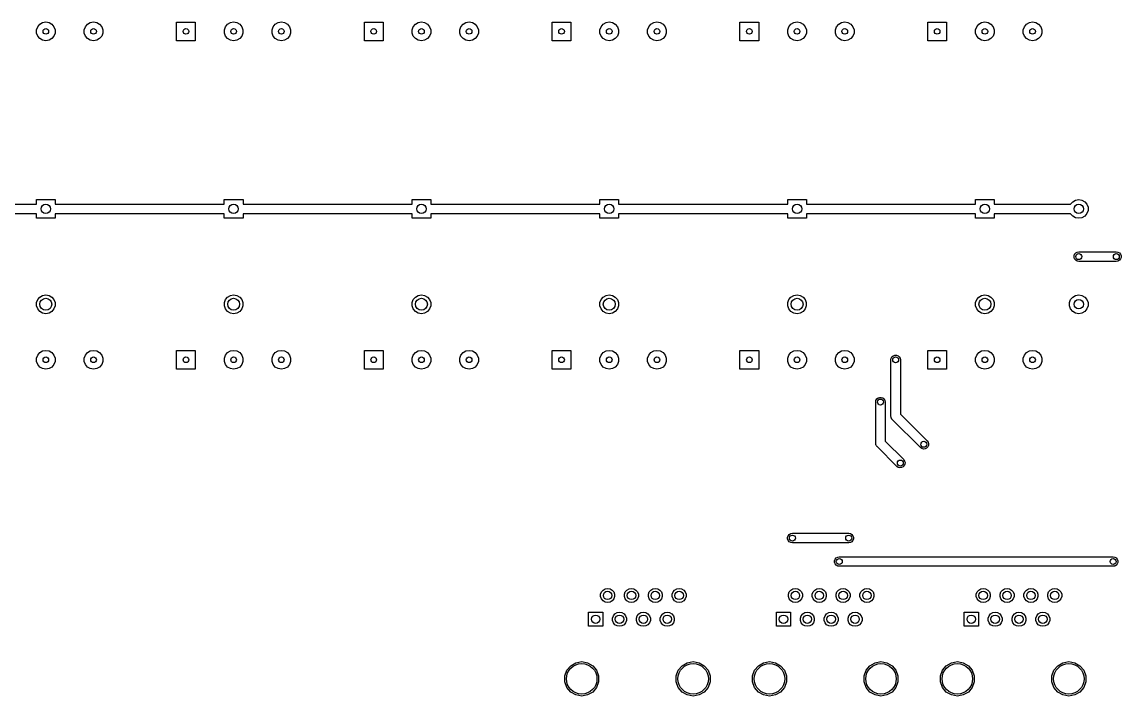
# Model space of a CAD drawing. Extents: x 183 to 424, y -367 to -69.
# Drawn here: x 307 to 424, y -366.8 to -295 of the extents above; entities that cross this region are included whole.
import ezdxf

# ---------------------------------------------------------------- set-up
doc = ezdxf.new("R2010")
doc.units = 0
doc.header["$MEASUREMENT"] = 0
doc.layers.add('BLACK', color=7, linetype='CONTINUOUS')

msp = doc.modelspace()

# ---------------------------------------------------------------- linework, layer by layer
at = {"layer": 'Black'}
for p, q in [((308.511, -295.826), (308.631, -295.498)), ((308.511, -296.174), (308.511, -295.826)), ((308.631, -295.498), (308.855, -295.231)), ((308.855, -295.231), (309.157, -295.057)), ((309.157, -295.057), (309.5, -294.996)), ((309.5, -294.996), (309.843, -295.057)), ((309.843, -295.057), (310.145, -295.231)), ((310.145, -295.231), (310.369, -295.498)), ((310.369, -295.498), (310.489, -295.826)), ((310.489, -295.826), (310.489, -296.174)), ((313.591, -295.826), (313.711, -295.498)), ((313.591, -296.174), (313.591, -295.826)), ((313.711, -295.498), (313.935, -295.231)), ((313.935, -295.231), (314.237, -295.057)), ((314.237, -295.057), (314.58, -294.996)), ((314.58, -294.996), (314.923, -295.057)), ((314.923, -295.057), (315.225, -295.231)), ((315.225, -295.231), (315.449, -295.498)), ((315.449, -295.498), (315.569, -295.826)), ((315.569, -295.826), (315.569, -296.174)), ((323.42, -297), (323.42, -295)), ((323.42, -295), (325.42, -295)), ((325.42, -295), (325.42, -297)), ((328.511, -295.826), (328.631, -295.498)), ((328.511, -296.174), (328.511, -295.826)), ((328.631, -295.498), (328.855, -295.231)), ((328.855, -295.231), (329.157, -295.057)), ((329.157, -295.057), (329.5, -294.996)), ((329.5, -294.996), (329.843, -295.057)), ((329.843, -295.057), (330.145, -295.231)), ((330.145, -295.231), (330.369, -295.498)), ((330.369, -295.498), (330.489, -295.826)), ((330.489, -295.826), (330.489, -296.174)), ((333.591, -295.826), (333.711, -295.498)), ((333.591, -296.174), (333.591, -295.826)), ((333.711, -295.498), (333.935, -295.231)), ((333.935, -295.231), (334.237, -295.057)), ((334.237, -295.057), (334.58, -294.996)), ((334.58, -294.996), (334.923, -295.057)), ((334.923, -295.057), (335.225, -295.231)), ((335.225, -295.231), (335.449, -295.498)), ((335.449, -295.498), (335.569, -295.826)), ((335.569, -295.826), (335.569, -296.174)), ((343.42, -297), (343.42, -295)), ((343.42, -295), (345.42, -295)), ((345.42, -295), (345.42, -297)), ((348.511, -295.826), (348.631, -295.498)), ((348.511, -296.174), (348.511, -295.826)), ((348.631, -295.498), (348.855, -295.231)), ((348.855, -295.231), (349.157, -295.057)), ((349.157, -295.057), (349.5, -294.996)), ((349.5, -294.996), (349.843, -295.057)), ((349.843, -295.057), (350.145, -295.231)), ((350.145, -295.231), (350.369, -295.498)), ((350.369, -295.498), (350.489, -295.826)), ((350.489, -295.826), (350.489, -296.174)), ((353.591, -295.826), (353.711, -295.498)), ((353.591, -296.174), (353.591, -295.826)), ((353.711, -295.498), (353.935, -295.231)), ((353.935, -295.231), (354.237, -295.057)), ((354.237, -295.057), (354.58, -294.996)), ((354.58, -294.996), (354.923, -295.057)), ((354.923, -295.057), (355.225, -295.231)), ((355.225, -295.231), (355.449, -295.498)), ((355.449, -295.498), (355.569, -295.826)), ((355.569, -295.826), (355.569, -296.174)), ((363.42, -297), (363.42, -295)), ((363.42, -295), (365.42, -295)), ((365.42, -295), (365.42, -297)), ((368.511, -295.826), (368.631, -295.498)), ((368.511, -296.174), (368.511, -295.826)), ((368.631, -295.498), (368.855, -295.231)), ((368.855, -295.231), (369.157, -295.057)), ((369.157, -295.057), (369.5, -294.996)), ((369.5, -294.996), (369.843, -295.057)), ((369.843, -295.057), (370.145, -295.231)), ((370.145, -295.231), (370.369, -295.498)), ((370.369, -295.498), (370.489, -295.826)), ((370.489, -295.826), (370.489, -296.174)), ((373.591, -295.826), (373.711, -295.498)), ((373.591, -296.174), (373.591, -295.826)), ((373.711, -295.498), (373.935, -295.231)), ((373.935, -295.231), (374.237, -295.057)), ((374.237, -295.057), (374.58, -294.996)), ((374.58, -294.996), (374.923, -295.057)), ((374.923, -295.057), (375.225, -295.231)), ((375.225, -295.231), (375.449, -295.498)), ((375.449, -295.498), (375.569, -295.826)), ((375.569, -295.826), (375.569, -296.174)), ((383.42, -297), (383.42, -295)), ((383.42, -295), (385.42, -295)), ((385.42, -295), (385.42, -297)), ((388.511, -295.826), (388.631, -295.498)), ((388.511, -296.174), (388.511, -295.826)), ((388.631, -295.498), (388.855, -295.231)), ((388.855, -295.231), (389.157, -295.057)), ((389.157, -295.057), (389.5, -294.996)), ((389.5, -294.996), (389.843, -295.057)), ((389.843, -295.057), (390.145, -295.231)), ((390.145, -295.231), (390.369, -295.498)), ((390.369, -295.498), (390.489, -295.826)), ((390.489, -295.826), (390.489, -296.174)), ((393.591, -295.826), (393.711, -295.498)), ((393.591, -296.174), (393.591, -295.826)), ((393.711, -295.498), (393.935, -295.231)), ((393.935, -295.231), (394.237, -295.057)), ((394.237, -295.057), (394.58, -294.996)), ((394.58, -294.996), (394.923, -295.057)), ((394.923, -295.057), (395.225, -295.231)), ((395.225, -295.231), (395.449, -295.498)), ((395.449, -295.498), (395.569, -295.826)), ((395.569, -295.826), (395.569, -296.174)), ((403.42, -297), (403.42, -295)), ((403.42, -295), (405.42, -295)), ((405.42, -295), (405.42, -297)), ((408.511, -295.826), (408.631, -295.498)), ((408.511, -296.174), (408.511, -295.826)), ((408.631, -295.498), (408.855, -295.231)), ((408.855, -295.231), (409.157, -295.057)), ((409.157, -295.057), (409.5, -294.996)), ((409.5, -294.996), (409.843, -295.057)), ((409.843, -295.057), (410.145, -295.231)), ((410.145, -295.231), (410.369, -295.498)), ((410.369, -295.498), (410.489, -295.826)), ((410.489, -295.826), (410.489, -296.174)), ((413.591, -295.826), (413.711, -295.498)), ((413.591, -296.174), (413.591, -295.826)), ((413.711, -295.498), (413.935, -295.231)), ((413.935, -295.231), (414.237, -295.057)), ((414.237, -295.057), (414.58, -294.996)), ((414.58, -294.996), (414.923, -295.057)), ((414.923, -295.057), (415.225, -295.231)), ((415.225, -295.231), (415.449, -295.498)), ((415.449, -295.498), (415.569, -295.826)), ((415.569, -295.826), (415.569, -296.174)), ((308.631, -296.502), (308.511, -296.174)), ((308.855, -296.769), (308.631, -296.502)), ((309.157, -296.943), (308.855, -296.769)), ((309.5, -297.004), (309.157, -296.943)), ((309.843, -296.943), (309.5, -297.004)), ((310.145, -296.769), (309.843, -296.943)), ((310.369, -296.502), (310.145, -296.769)), ((310.489, -296.174), (310.369, -296.502)), ((313.711, -296.502), (313.591, -296.174)), ((313.935, -296.769), (313.711, -296.502)), ((314.237, -296.943), (313.935, -296.769)), ((314.58, -297.004), (314.237, -296.943)), ((314.923, -296.943), (314.58, -297.004)), ((315.225, -296.769), (314.923, -296.943)), ((315.449, -296.502), (315.225, -296.769)), ((315.569, -296.174), (315.449, -296.502)), ((325.42, -297), (323.42, -297)), ((328.631, -296.502), (328.511, -296.174)), ((328.855, -296.769), (328.631, -296.502)), ((329.157, -296.943), (328.855, -296.769)), ((329.5, -297.004), (329.157, -296.943)), ((329.843, -296.943), (329.5, -297.004)), ((330.145, -296.769), (329.843, -296.943)), ((330.369, -296.502), (330.145, -296.769)), ((330.489, -296.174), (330.369, -296.502)), ((333.711, -296.502), (333.591, -296.174)), ((333.935, -296.769), (333.711, -296.502)), ((334.237, -296.943), (333.935, -296.769)), ((334.58, -297.004), (334.237, -296.943)), ((334.923, -296.943), (334.58, -297.004)), ((335.225, -296.769), (334.923, -296.943)), ((335.449, -296.502), (335.225, -296.769)), ((335.569, -296.174), (335.449, -296.502)), ((345.42, -297), (343.42, -297)), ((348.631, -296.502), (348.511, -296.174)), ((348.855, -296.769), (348.631, -296.502)), ((349.157, -296.943), (348.855, -296.769)), ((349.5, -297.004), (349.157, -296.943)), ((349.843, -296.943), (349.5, -297.004)), ((350.145, -296.769), (349.843, -296.943)), ((350.369, -296.502), (350.145, -296.769)), ((350.489, -296.174), (350.369, -296.502)), ((353.711, -296.502), (353.591, -296.174)), ((353.935, -296.769), (353.711, -296.502)), ((354.237, -296.943), (353.935, -296.769)), ((354.58, -297.004), (354.237, -296.943)), ((354.923, -296.943), (354.58, -297.004)), ((355.225, -296.769), (354.923, -296.943)), ((355.449, -296.502), (355.225, -296.769)), ((355.569, -296.174), (355.449, -296.502)), ((365.42, -297), (363.42, -297)), ((368.631, -296.502), (368.511, -296.174)), ((368.855, -296.769), (368.631, -296.502)), ((369.157, -296.943), (368.855, -296.769)), ((369.5, -297.004), (369.157, -296.943)), ((369.843, -296.943), (369.5, -297.004)), ((370.145, -296.769), (369.843, -296.943)), ((370.369, -296.502), (370.145, -296.769)), ((370.489, -296.174), (370.369, -296.502)), ((373.711, -296.502), (373.591, -296.174)), ((373.935, -296.769), (373.711, -296.502)), ((374.237, -296.943), (373.935, -296.769)), ((374.58, -297.004), (374.237, -296.943)), ((374.923, -296.943), (374.58, -297.004)), ((375.225, -296.769), (374.923, -296.943)), ((375.449, -296.502), (375.225, -296.769)), ((375.569, -296.174), (375.449, -296.502)), ((385.42, -297), (383.42, -297)), ((388.631, -296.502), (388.511, -296.174)), ((388.855, -296.769), (388.631, -296.502)), ((389.157, -296.943), (388.855, -296.769)), ((389.5, -297.004), (389.157, -296.943)), ((389.843, -296.943), (389.5, -297.004)), ((390.145, -296.769), (389.843, -296.943)), ((390.369, -296.502), (390.145, -296.769)), ((390.489, -296.174), (390.369, -296.502)), ((393.711, -296.502), (393.591, -296.174)), ((393.935, -296.769), (393.711, -296.502)), ((394.237, -296.943), (393.935, -296.769)), ((394.58, -297.004), (394.237, -296.943)), ((394.923, -296.943), (394.58, -297.004)), ((395.225, -296.769), (394.923, -296.943)), ((395.449, -296.502), (395.225, -296.769)), ((395.569, -296.174), (395.449, -296.502)), ((405.42, -297), (403.42, -297)), ((408.631, -296.502), (408.511, -296.174)), ((408.855, -296.769), (408.631, -296.502)), ((409.157, -296.943), (408.855, -296.769)), ((409.5, -297.004), (409.157, -296.943)), ((409.843, -296.943), (409.5, -297.004)), ((410.145, -296.769), (409.843, -296.943)), ((410.369, -296.502), (410.145, -296.769)), ((410.489, -296.174), (410.369, -296.502)), ((413.711, -296.502), (413.591, -296.174)), ((413.935, -296.769), (413.711, -296.502)), ((414.237, -296.943), (413.935, -296.769)), ((414.58, -297.004), (414.237, -296.943)), ((414.923, -296.943), (414.58, -297.004)), ((415.225, -296.769), (414.923, -296.943)), ((415.449, -296.502), (415.225, -296.769)), ((415.569, -296.174), (415.449, -296.502)), ((290.499, -314.412), (308.501, -314.412)), ((308.501, -314.412), (308.501, -313.921)), ((308.501, -313.921), (310.499, -313.921)), ((310.499, -313.921), (310.499, -314.412)), ((310.499, -314.412), (328.501, -314.412)), ((328.501, -314.412), (328.501, -313.921)), ((328.501, -313.921), (330.499, -313.921)), ((330.499, -313.921), (330.499, -314.412)), ((330.499, -314.412), (348.501, -314.412)), ((348.501, -314.412), (348.501, -313.921)), ((348.501, -313.921), (350.499, -313.921)), ((350.499, -313.921), (350.499, -314.412)), ((350.499, -314.412), (368.501, -314.412)), ((368.501, -314.412), (368.501, -313.921)), ((368.501, -313.921), (370.499, -313.921)), ((370.499, -313.921), (370.499, -314.412)), ((370.499, -314.412), (388.501, -314.412)), ((388.501, -314.412), (388.501, -313.921)), ((388.501, -313.921), (390.499, -313.921)), ((390.499, -313.921), (390.499, -314.412)), ((390.499, -314.412), (408.501, -314.412)), ((408.501, -314.412), (408.501, -313.921)), ((408.501, -313.921), (410.499, -313.921)), ((410.499, -313.921), (410.499, -314.412)), ((410.499, -314.412), (418.636, -314.412)), ((418.636, -314.412), (418.855, -314.151)), ((418.855, -314.151), (419.157, -313.977)), ((419.157, -313.977), (419.5, -313.917)), ((419.5, -313.917), (419.843, -313.977)), ((419.843, -313.977), (420.145, -314.151)), ((420.145, -314.151), (420.369, -314.418)), ((420.369, -314.418), (420.488, -314.746)), ((420.488, -314.746), (420.488, -315.094)), ((308.501, -315.428), (290.499, -315.428)), ((308.501, -315.919), (308.501, -315.428)), ((310.499, -315.919), (308.501, -315.919)), ((328.501, -315.428), (310.499, -315.428)), ((310.499, -315.428), (310.499, -315.919)), ((328.501, -315.919), (328.501, -315.428)), ((330.499, -315.919), (328.501, -315.919)), ((348.501, -315.428), (330.499, -315.428)), ((330.499, -315.428), (330.499, -315.919)), ((348.501, -315.919), (348.501, -315.428)), ((350.499, -315.919), (348.501, -315.919)), ((368.501, -315.428), (350.499, -315.428)), ((350.499, -315.428), (350.499, -315.919)), ((368.501, -315.919), (368.501, -315.428)), ((370.499, -315.919), (368.501, -315.919)), ((388.501, -315.428), (370.499, -315.428)), ((370.499, -315.428), (370.499, -315.919)), ((388.501, -315.919), (388.501, -315.428)), ((390.499, -315.919), (388.501, -315.919)), ((408.501, -315.428), (390.499, -315.428)), ((390.499, -315.428), (390.499, -315.919)), ((408.501, -315.919), (408.501, -315.428)), ((410.499, -315.919), (408.501, -315.919)), ((418.636, -315.428), (410.499, -315.428)), ((410.499, -315.428), (410.499, -315.919)), ((418.855, -315.689), (418.636, -315.428)), ((419.157, -315.863), (418.855, -315.689)), ((419.5, -315.923), (419.157, -315.863)), ((419.843, -315.863), (419.5, -315.923)), ((420.145, -315.689), (419.843, -315.863)), ((420.369, -315.422), (420.145, -315.689)), ((420.488, -315.094), (420.369, -315.422)), ((419.326, -319.523), (419.5, -319.492)), ((419.5, -319.492), (423.5, -319.492)), ((423.5, -319.492), (423.674, -319.523)), ((419, -319.912), (419.06, -319.746)), ((419, -320.088), (419, -319.912)), ((419.06, -320.254), (419, -320.088)), ((419.06, -319.746), (419.173, -319.611)), ((419.173, -320.389), (419.06, -320.254)), ((419.173, -319.611), (419.326, -319.523)), ((419.326, -320.477), (419.173, -320.389)), ((419.5, -320.508), (419.326, -320.477)), ((423.5, -320.508), (419.5, -320.508)), ((423.674, -320.477), (423.5, -320.508)), ((423.674, -319.523), (423.827, -319.611)), ((423.827, -320.389), (423.674, -320.477)), ((423.827, -319.611), (423.94, -319.746)), ((423.94, -320.254), (423.827, -320.389)), ((423.94, -319.746), (424, -319.912)), ((424, -320.088), (423.94, -320.254)), ((424, -319.912), (424, -320.088)), ((308.855, -324.311), (309.157, -324.137)), ((309.157, -324.137), (309.5, -324.077)), ((309.5, -324.077), (309.843, -324.137)), ((309.843, -324.137), (310.145, -324.311)), ((328.855, -324.311), (329.157, -324.137)), ((329.157, -324.137), (329.5, -324.077)), ((329.5, -324.077), (329.843, -324.137)), ((329.843, -324.137), (330.145, -324.311)), ((348.855, -324.311), (349.157, -324.137)), ((349.157, -324.137), (349.5, -324.077)), ((349.5, -324.077), (349.843, -324.137)), ((349.843, -324.137), (350.145, -324.311)), ((368.855, -324.311), (369.157, -324.137)), ((369.157, -324.137), (369.5, -324.077)), ((369.5, -324.077), (369.843, -324.137)), ((369.843, -324.137), (370.145, -324.311)), ((388.855, -324.311), (389.157, -324.137)), ((389.157, -324.137), (389.5, -324.077)), ((389.5, -324.077), (389.843, -324.137)), ((389.843, -324.137), (390.145, -324.311)), ((408.855, -324.311), (409.157, -324.137)), ((409.157, -324.137), (409.5, -324.077)), ((409.5, -324.077), (409.843, -324.137)), ((409.843, -324.137), (410.145, -324.311)), ((418.855, -324.311), (419.157, -324.137)), ((419.157, -324.137), (419.5, -324.077)), ((419.5, -324.077), (419.843, -324.137)), ((419.843, -324.137), (420.145, -324.311)), ((308.512, -324.906), (308.631, -324.578)), ((308.512, -325.254), (308.512, -324.906)), ((308.631, -325.582), (308.512, -325.254)), ((308.631, -324.578), (308.855, -324.311)), ((310.145, -324.311), (310.369, -324.578)), ((310.369, -324.578), (310.488, -324.906)), ((310.488, -325.254), (310.369, -325.582)), ((310.488, -324.906), (310.488, -325.254)), ((328.512, -324.906), (328.631, -324.578)), ((328.512, -325.254), (328.512, -324.906)), ((328.631, -325.582), (328.512, -325.254)), ((328.631, -324.578), (328.855, -324.311)), ((330.145, -324.311), (330.369, -324.578)), ((330.369, -324.578), (330.488, -324.906)), ((330.488, -325.254), (330.369, -325.582)), ((330.488, -324.906), (330.488, -325.254)), ((348.512, -324.906), (348.631, -324.578)), ((348.512, -325.254), (348.512, -324.906)), ((348.631, -325.582), (348.512, -325.254)), ((348.631, -324.578), (348.855, -324.311)), ((350.145, -324.311), (350.369, -324.578)), ((350.369, -324.578), (350.488, -324.906)), ((350.488, -325.254), (350.369, -325.582)), ((350.488, -324.906), (350.488, -325.254)), ((368.512, -324.906), (368.631, -324.578)), ((368.512, -325.254), (368.512, -324.906)), ((368.631, -325.582), (368.512, -325.254)), ((368.631, -324.578), (368.855, -324.311)), ((370.145, -324.311), (370.369, -324.578)), ((370.369, -324.578), (370.488, -324.906)), ((370.488, -325.254), (370.369, -325.582)), ((370.488, -324.906), (370.488, -325.254)), ((388.512, -324.906), (388.631, -324.578)), ((388.512, -325.254), (388.512, -324.906)), ((388.631, -325.582), (388.512, -325.254)), ((388.631, -324.578), (388.855, -324.311)), ((390.145, -324.311), (390.369, -324.578)), ((390.369, -324.578), (390.488, -324.906)), ((390.488, -325.254), (390.369, -325.582)), ((390.488, -324.906), (390.488, -325.254)), ((408.512, -324.906), (408.631, -324.578)), ((408.512, -325.254), (408.512, -324.906)), ((408.631, -325.582), (408.512, -325.254)), ((408.631, -324.578), (408.855, -324.311)), ((410.145, -324.311), (410.369, -324.578)), ((410.369, -324.578), (410.488, -324.906)), ((410.488, -325.254), (410.369, -325.582)), ((410.488, -324.906), (410.488, -325.254)), ((418.512, -324.906), (418.631, -324.578)), ((418.512, -325.254), (418.512, -324.906)), ((418.631, -325.582), (418.512, -325.254)), ((418.631, -324.578), (418.855, -324.311)), ((420.145, -324.311), (420.369, -324.578)), ((420.369, -324.578), (420.488, -324.906)), ((420.488, -325.254), (420.369, -325.582)), ((420.488, -324.906), (420.488, -325.254)), ((308.855, -325.849), (308.631, -325.582)), ((309.157, -326.023), (308.855, -325.849)), ((309.5, -326.083), (309.157, -326.023)), ((309.843, -326.023), (309.5, -326.083)), ((310.145, -325.849), (309.843, -326.023)), ((310.369, -325.582), (310.145, -325.849)), ((328.855, -325.849), (328.631, -325.582)), ((329.157, -326.023), (328.855, -325.849)), ((329.5, -326.083), (329.157, -326.023)), ((329.843, -326.023), (329.5, -326.083)), ((330.145, -325.849), (329.843, -326.023)), ((330.369, -325.582), (330.145, -325.849)), ((348.855, -325.849), (348.631, -325.582)), ((349.157, -326.023), (348.855, -325.849)), ((349.5, -326.083), (349.157, -326.023)), ((349.843, -326.023), (349.5, -326.083)), ((350.145, -325.849), (349.843, -326.023)), ((350.369, -325.582), (350.145, -325.849)), ((368.855, -325.849), (368.631, -325.582)), ((369.157, -326.023), (368.855, -325.849)), ((369.5, -326.083), (369.157, -326.023)), ((369.843, -326.023), (369.5, -326.083)), ((370.145, -325.849), (369.843, -326.023)), ((370.369, -325.582), (370.145, -325.849)), ((388.855, -325.849), (388.631, -325.582)), ((389.157, -326.023), (388.855, -325.849)), ((389.5, -326.083), (389.157, -326.023)), ((389.843, -326.023), (389.5, -326.083)), ((390.145, -325.849), (389.843, -326.023)), ((390.369, -325.582), (390.145, -325.849)), ((408.855, -325.849), (408.631, -325.582)), ((409.157, -326.023), (408.855, -325.849)), ((409.5, -326.083), (409.157, -326.023)), ((409.843, -326.023), (409.5, -326.083)), ((410.145, -325.849), (409.843, -326.023)), ((410.369, -325.582), (410.145, -325.849)), ((418.855, -325.849), (418.631, -325.582)), ((419.157, -326.023), (418.855, -325.849)), ((419.5, -326.083), (419.157, -326.023)), ((419.843, -326.023), (419.5, -326.083)), ((420.145, -325.849), (419.843, -326.023)), ((420.369, -325.582), (420.145, -325.849)), ((309.157, -330.057), (309.5, -329.996)), ((309.5, -329.996), (309.843, -330.057)), ((314.237, -330.057), (314.58, -329.996)), ((314.58, -329.996), (314.923, -330.057)), ((323.42, -332), (323.42, -330)), ((323.42, -330), (325.42, -330)), ((325.42, -330), (325.42, -332)), ((329.157, -330.057), (329.5, -329.996)), ((329.5, -329.996), (329.843, -330.057)), ((334.237, -330.057), (334.58, -329.996)), ((334.58, -329.996), (334.923, -330.057)), ((343.42, -332), (343.42, -330)), ((343.42, -330), (345.42, -330)), ((345.42, -330), (345.42, -332)), ((349.157, -330.057), (349.5, -329.996)), ((349.5, -329.996), (349.843, -330.057)), ((354.237, -330.057), (354.58, -329.996)), ((354.58, -329.996), (354.923, -330.057)), ((363.42, -332), (363.42, -330)), ((363.42, -330), (365.42, -330)), ((365.42, -330), (365.42, -332)), ((369.157, -330.057), (369.5, -329.996)), ((369.5, -329.996), (369.843, -330.057)), ((374.237, -330.057), (374.58, -329.996)), ((374.58, -329.996), (374.923, -330.057)), ((383.42, -332), (383.42, -330)), ((383.42, -330), (385.42, -330)), ((385.42, -330), (385.42, -332)), ((389.157, -330.057), (389.5, -329.996)), ((389.5, -329.996), (389.843, -330.057)), ((394.237, -330.057), (394.58, -329.996)), ((394.58, -329.996), (394.923, -330.057)), ((403.42, -332), (403.42, -330)), ((403.42, -330), (405.42, -330)), ((405.42, -330), (405.42, -332)), ((409.157, -330.057), (409.5, -329.996)), ((409.5, -329.996), (409.843, -330.057)), ((414.237, -330.057), (414.58, -329.996)), ((414.58, -329.996), (414.923, -330.057)), ((308.511, -330.826), (308.631, -330.498)), ((308.511, -331.174), (308.511, -330.826)), ((308.631, -331.502), (308.511, -331.174)), ((308.631, -330.498), (308.855, -330.231)), ((308.855, -330.231), (309.157, -330.057)), ((309.843, -330.057), (310.145, -330.231)), ((310.145, -330.231), (310.369, -330.498)), ((310.369, -330.498), (310.489, -330.826)), ((310.489, -331.174), (310.369, -331.502)), ((310.489, -330.826), (310.489, -331.174)), ((313.591, -330.826), (313.711, -330.498)), ((313.591, -331.174), (313.591, -330.826)), ((313.711, -331.502), (313.591, -331.174)), ((313.711, -330.498), (313.935, -330.231)), ((313.935, -330.231), (314.237, -330.057)), ((314.923, -330.057), (315.225, -330.231)), ((315.225, -330.231), (315.449, -330.498)), ((315.449, -330.498), (315.569, -330.826)), ((315.569, -331.174), (315.449, -331.502)), ((315.569, -330.826), (315.569, -331.174)), ((328.511, -330.826), (328.631, -330.498)), ((328.511, -331.174), (328.511, -330.826)), ((328.631, -331.502), (328.511, -331.174)), ((328.631, -330.498), (328.855, -330.231)), ((328.855, -330.231), (329.157, -330.057)), ((329.843, -330.057), (330.145, -330.231)), ((330.145, -330.231), (330.369, -330.498)), ((330.369, -330.498), (330.489, -330.826)), ((330.489, -331.174), (330.369, -331.502)), ((330.489, -330.826), (330.489, -331.174)), ((333.591, -330.826), (333.711, -330.498)), ((333.591, -331.174), (333.591, -330.826)), ((333.711, -331.502), (333.591, -331.174)), ((333.711, -330.498), (333.935, -330.231)), ((333.935, -330.231), (334.237, -330.057)), ((334.923, -330.057), (335.225, -330.231)), ((335.225, -330.231), (335.449, -330.498)), ((335.449, -330.498), (335.569, -330.826)), ((335.569, -331.174), (335.449, -331.502)), ((335.569, -330.826), (335.569, -331.174)), ((348.511, -330.826), (348.631, -330.498)), ((348.511, -331.174), (348.511, -330.826)), ((348.631, -331.502), (348.511, -331.174)), ((348.631, -330.498), (348.855, -330.231)), ((348.855, -330.231), (349.157, -330.057)), ((349.843, -330.057), (350.145, -330.231)), ((350.145, -330.231), (350.369, -330.498)), ((350.369, -330.498), (350.489, -330.826)), ((350.489, -331.174), (350.369, -331.502)), ((350.489, -330.826), (350.489, -331.174)), ((353.591, -330.826), (353.711, -330.498)), ((353.591, -331.174), (353.591, -330.826)), ((353.711, -331.502), (353.591, -331.174)), ((353.711, -330.498), (353.935, -330.231)), ((353.935, -330.231), (354.237, -330.057)), ((354.923, -330.057), (355.225, -330.231)), ((355.225, -330.231), (355.449, -330.498)), ((355.449, -330.498), (355.569, -330.826)), ((355.569, -331.174), (355.449, -331.502)), ((355.569, -330.826), (355.569, -331.174)), ((368.511, -330.826), (368.631, -330.498)), ((368.511, -331.174), (368.511, -330.826)), ((368.631, -331.502), (368.511, -331.174)), ((368.631, -330.498), (368.855, -330.231)), ((368.855, -330.231), (369.157, -330.057)), ((369.843, -330.057), (370.145, -330.231)), ((370.145, -330.231), (370.369, -330.498)), ((370.369, -330.498), (370.489, -330.826)), ((370.489, -331.174), (370.369, -331.502)), ((370.489, -330.826), (370.489, -331.174)), ((373.591, -330.826), (373.711, -330.498)), ((373.591, -331.174), (373.591, -330.826)), ((373.711, -331.502), (373.591, -331.174)), ((373.711, -330.498), (373.935, -330.231)), ((373.935, -330.231), (374.237, -330.057)), ((374.923, -330.057), (375.225, -330.231)), ((375.225, -330.231), (375.449, -330.498)), ((375.449, -330.498), (375.569, -330.826)), ((375.569, -331.174), (375.449, -331.502)), ((375.569, -330.826), (375.569, -331.174)), ((388.511, -330.826), (388.631, -330.498)), ((388.511, -331.174), (388.511, -330.826)), ((388.631, -331.502), (388.511, -331.174)), ((388.631, -330.498), (388.855, -330.231)), ((388.855, -330.231), (389.157, -330.057)), ((389.843, -330.057), (390.145, -330.231)), ((390.145, -330.231), (390.369, -330.498)), ((390.369, -330.498), (390.489, -330.826)), ((390.489, -331.174), (390.369, -331.502)), ((390.489, -330.826), (390.489, -331.174)), ((393.591, -330.826), (393.711, -330.498)), ((393.591, -331.174), (393.591, -330.826)), ((393.711, -331.502), (393.591, -331.174)), ((393.711, -330.498), (393.935, -330.231)), ((393.935, -330.231), (394.237, -330.057)), ((394.923, -330.057), (395.225, -330.231)), ((395.225, -330.231), (395.449, -330.498)), ((395.449, -330.498), (395.569, -330.826)), ((395.569, -331.174), (395.449, -331.502)), ((395.569, -330.826), (395.569, -331.174)), ((399.492, -331), (399.523, -330.826)), ((399.492, -337), (399.492, -331)), ((399.523, -330.826), (399.611, -330.673)), ((399.611, -330.673), (399.746, -330.56)), ((399.746, -330.56), (399.912, -330.5)), ((399.912, -330.5), (400.088, -330.5)), ((400.088, -330.5), (400.254, -330.56)), ((400.254, -330.56), (400.389, -330.673)), ((400.389, -330.673), (400.477, -330.826)), ((400.477, -330.826), (400.508, -331)), ((400.508, -331), (400.508, -336.79)), ((408.511, -330.826), (408.631, -330.498)), ((408.511, -331.174), (408.511, -330.826)), ((408.631, -331.502), (408.511, -331.174)), ((408.631, -330.498), (408.855, -330.231)), ((408.855, -330.231), (409.157, -330.057)), ((409.843, -330.057), (410.145, -330.231)), ((410.145, -330.231), (410.369, -330.498)), ((410.369, -330.498), (410.489, -330.826)), ((410.489, -331.174), (410.369, -331.502)), ((410.489, -330.826), (410.489, -331.174)), ((413.591, -330.826), (413.711, -330.498)), ((413.591, -331.174), (413.591, -330.826)), ((413.711, -331.502), (413.591, -331.174)), ((413.711, -330.498), (413.935, -330.231)), ((413.935, -330.231), (414.237, -330.057)), ((414.923, -330.057), (415.225, -330.231)), ((415.225, -330.231), (415.449, -330.498)), ((415.449, -330.498), (415.569, -330.826)), ((415.569, -331.174), (415.449, -331.502)), ((415.569, -330.826), (415.569, -331.174)), ((308.855, -331.769), (308.631, -331.502)), ((309.157, -331.943), (308.855, -331.769)), ((309.5, -332.004), (309.157, -331.943)), ((309.843, -331.943), (309.5, -332.004)), ((310.145, -331.769), (309.843, -331.943)), ((310.369, -331.502), (310.145, -331.769)), ((313.935, -331.769), (313.711, -331.502)), ((314.237, -331.943), (313.935, -331.769)), ((314.58, -332.004), (314.237, -331.943)), ((314.923, -331.943), (314.58, -332.004)), ((315.225, -331.769), (314.923, -331.943)), ((315.449, -331.502), (315.225, -331.769)), ((325.42, -332), (323.42, -332)), ((328.855, -331.769), (328.631, -331.502)), ((329.157, -331.943), (328.855, -331.769)), ((329.5, -332.004), (329.157, -331.943)), ((329.843, -331.943), (329.5, -332.004)), ((330.145, -331.769), (329.843, -331.943)), ((330.369, -331.502), (330.145, -331.769)), ((333.935, -331.769), (333.711, -331.502)), ((334.237, -331.943), (333.935, -331.769)), ((334.58, -332.004), (334.237, -331.943)), ((334.923, -331.943), (334.58, -332.004)), ((335.225, -331.769), (334.923, -331.943)), ((335.449, -331.502), (335.225, -331.769)), ((345.42, -332), (343.42, -332)), ((348.855, -331.769), (348.631, -331.502)), ((349.157, -331.943), (348.855, -331.769)), ((349.5, -332.004), (349.157, -331.943)), ((349.843, -331.943), (349.5, -332.004)), ((350.145, -331.769), (349.843, -331.943)), ((350.369, -331.502), (350.145, -331.769)), ((353.935, -331.769), (353.711, -331.502)), ((354.237, -331.943), (353.935, -331.769)), ((354.58, -332.004), (354.237, -331.943)), ((354.923, -331.943), (354.58, -332.004)), ((355.225, -331.769), (354.923, -331.943)), ((355.449, -331.502), (355.225, -331.769)), ((365.42, -332), (363.42, -332)), ((368.855, -331.769), (368.631, -331.502)), ((369.157, -331.943), (368.855, -331.769)), ((369.5, -332.004), (369.157, -331.943)), ((369.843, -331.943), (369.5, -332.004)), ((370.145, -331.769), (369.843, -331.943)), ((370.369, -331.502), (370.145, -331.769)), ((373.935, -331.769), (373.711, -331.502)), ((374.237, -331.943), (373.935, -331.769)), ((374.58, -332.004), (374.237, -331.943)), ((374.923, -331.943), (374.58, -332.004)), ((375.225, -331.769), (374.923, -331.943)), ((375.449, -331.502), (375.225, -331.769)), ((385.42, -332), (383.42, -332)), ((388.855, -331.769), (388.631, -331.502)), ((389.157, -331.943), (388.855, -331.769)), ((389.5, -332.004), (389.157, -331.943)), ((389.843, -331.943), (389.5, -332.004)), ((390.145, -331.769), (389.843, -331.943)), ((390.369, -331.502), (390.145, -331.769)), ((393.935, -331.769), (393.711, -331.502)), ((394.237, -331.943), (393.935, -331.769)), ((394.58, -332.004), (394.237, -331.943)), ((394.923, -331.943), (394.58, -332.004)), ((395.225, -331.769), (394.923, -331.943)), ((395.449, -331.502), (395.225, -331.769)), ((405.42, -332), (403.42, -332)), ((408.855, -331.769), (408.631, -331.502)), ((409.157, -331.943), (408.855, -331.769)), ((409.5, -332.004), (409.157, -331.943)), ((409.843, -331.943), (409.5, -332.004)), ((410.145, -331.769), (409.843, -331.943)), ((410.369, -331.502), (410.145, -331.769)), ((413.935, -331.769), (413.711, -331.502)), ((414.237, -331.943), (413.935, -331.769)), ((414.58, -332.004), (414.237, -331.943)), ((414.923, -331.943), (414.58, -332.004)), ((415.225, -331.769), (414.923, -331.943)), ((415.449, -331.502), (415.225, -331.769)), ((397.876, -335.5), (397.907, -335.326)), ((397.876, -337.669), (397.876, -335.5)), ((397.907, -335.326), (397.995, -335.173)), ((397.995, -335.173), (398.13, -335.06)), ((398.13, -335.06), (398.296, -335)), ((398.296, -335), (398.472, -335)), ((398.472, -335), (398.638, -335.06)), ((398.638, -335.06), (398.773, -335.173)), ((398.773, -335.173), (398.861, -335.326)), ((398.861, -335.326), (398.892, -335.5)), ((398.892, -335.5), (398.892, -339.674)), ((399.496, -337.022), (399.492, -337)), ((399.494, -337.044), (399.496, -337.022)), ((399.511, -337.108), (399.494, -337.044)), ((400.508, -336.79), (403.359, -339.641)), ((397.876, -339.884), (397.876, -337.669)), ((399.523, -337.174), (399.511, -337.108)), ((399.534, -337.193), (399.523, -337.174)), ((399.54, -337.215), (399.534, -337.193)), ((399.578, -337.269), (399.54, -337.215)), ((399.611, -337.327), (399.578, -337.269)), ((399.628, -337.341), (399.611, -337.327)), ((399.641, -337.359), (399.628, -337.341)), ((402.641, -340.359), (399.641, -337.359)), ((397.88, -339.906), (397.876, -339.884)), ((397.878, -339.928), (397.88, -339.906)), ((397.895, -339.992), (397.878, -339.928)), ((397.907, -340.058), (397.895, -339.992)), ((397.918, -340.077), (397.907, -340.058)), ((397.924, -340.099), (397.918, -340.077)), ((397.962, -340.153), (397.924, -340.099)), ((397.995, -340.211), (397.962, -340.153)), ((398.012, -340.225), (397.995, -340.211)), ((398.025, -340.243), (398.012, -340.225)), ((400.141, -342.359), (398.025, -340.243)), ((398.892, -339.674), (400.859, -341.641)), ((402.785, -340.46), (402.641, -340.359)), ((402.956, -340.506), (402.785, -340.46)), ((403.131, -340.491), (402.956, -340.506)), ((403.291, -340.416), (403.131, -340.491)), ((403.416, -340.291), (403.291, -340.416)), ((403.359, -339.641), (403.46, -339.785)), ((403.491, -340.131), (403.416, -340.291)), ((403.46, -339.785), (403.506, -339.956)), ((403.506, -339.956), (403.491, -340.131)), ((400.859, -341.641), (400.96, -341.785)), ((400.285, -342.46), (400.141, -342.359)), ((400.456, -342.506), (400.285, -342.46)), ((400.631, -342.491), (400.456, -342.506)), ((400.791, -342.416), (400.631, -342.491)), ((400.916, -342.291), (400.791, -342.416)), ((400.991, -342.131), (400.916, -342.291)), ((400.96, -341.785), (401.006, -341.956)), ((401.006, -341.956), (400.991, -342.131)), ((388.5, -349.912), (388.56, -349.746)), ((388.5, -350.088), (388.5, -349.912)), ((388.56, -349.746), (388.673, -349.611)), ((388.673, -349.611), (388.826, -349.523)), ((388.826, -349.523), (389, -349.492)), ((389, -349.492), (395, -349.492)), ((395, -349.492), (395.174, -349.523)), ((395.174, -349.523), (395.327, -349.611)), ((395.327, -349.611), (395.44, -349.746)), ((395.44, -349.746), (395.5, -349.912)), ((395.5, -349.912), (395.5, -350.088)), ((388.56, -350.254), (388.5, -350.088)), ((388.673, -350.389), (388.56, -350.254)), ((388.826, -350.477), (388.673, -350.389)), ((389, -350.508), (388.826, -350.477)), ((395, -350.508), (389, -350.508)), ((395.174, -350.477), (395, -350.508)), ((395.327, -350.389), (395.174, -350.477)), ((395.44, -350.254), (395.327, -350.389)), ((395.5, -350.088), (395.44, -350.254)), ((393.5, -352.412), (393.56, -352.246)), ((393.56, -352.246), (393.673, -352.111)), ((393.673, -352.111), (393.826, -352.023)), ((393.826, -352.023), (394, -351.992)), ((394, -351.992), (423.16, -351.992)), ((423.16, -351.992), (423.334, -352.023)), ((423.334, -352.023), (423.487, -352.111)), ((423.487, -352.111), (423.6, -352.246)), ((423.6, -352.246), (423.66, -352.412)), ((393.5, -352.588), (393.5, -352.412)), ((393.56, -352.754), (393.5, -352.588)), ((393.673, -352.889), (393.56, -352.754)), ((393.826, -352.977), (393.673, -352.889)), ((394, -353.008), (393.826, -352.977)), ((423.16, -353.008), (394, -353.008)), ((423.334, -352.977), (423.16, -353.008)), ((423.487, -352.889), (423.334, -352.977)), ((423.6, -352.754), (423.487, -352.889)), ((423.66, -352.588), (423.6, -352.754)), ((423.66, -352.412), (423.66, -352.588)), ((368.583, -355.979), (368.673, -355.733)), ((368.673, -355.733), (368.841, -355.533)), ((368.841, -355.533), (369.067, -355.402)), ((369.067, -355.402), (369.325, -355.357)), ((369.325, -355.357), (369.583, -355.402)), ((369.583, -355.402), (369.809, -355.533)), ((369.809, -355.533), (369.977, -355.733)), ((369.977, -355.733), (370.067, -355.979)), ((371.123, -355.979), (371.213, -355.733)), ((371.213, -355.733), (371.381, -355.533)), ((371.381, -355.533), (371.607, -355.402)), ((371.607, -355.402), (371.865, -355.357)), ((371.865, -355.357), (372.123, -355.402)), ((372.123, -355.402), (372.349, -355.533)), ((372.349, -355.533), (372.517, -355.733)), ((372.517, -355.733), (372.607, -355.979)), ((373.663, -355.979), (373.753, -355.733)), ((373.753, -355.733), (373.921, -355.533)), ((373.921, -355.533), (374.147, -355.402)), ((374.147, -355.402), (374.405, -355.357)), ((374.405, -355.357), (374.663, -355.402)), ((374.663, -355.402), (374.889, -355.533)), ((374.889, -355.533), (375.057, -355.733)), ((375.057, -355.733), (375.147, -355.979)), ((376.203, -355.979), (376.293, -355.733)), ((376.293, -355.733), (376.461, -355.533)), ((376.461, -355.533), (376.687, -355.402)), ((376.687, -355.402), (376.945, -355.357)), ((376.945, -355.357), (377.203, -355.402)), ((377.203, -355.402), (377.429, -355.533)), ((377.429, -355.533), (377.597, -355.733)), ((377.597, -355.733), (377.687, -355.979)), ((388.583, -355.979), (388.673, -355.733)), ((388.673, -355.733), (388.841, -355.533)), ((388.841, -355.533), (389.067, -355.402)), ((389.067, -355.402), (389.325, -355.357)), ((389.325, -355.357), (389.583, -355.402)), ((389.583, -355.402), (389.809, -355.533)), ((389.809, -355.533), (389.977, -355.733)), ((389.977, -355.733), (390.067, -355.979)), ((391.123, -355.979), (391.213, -355.733)), ((391.213, -355.733), (391.381, -355.533)), ((391.381, -355.533), (391.607, -355.402)), ((391.607, -355.402), (391.865, -355.357)), ((391.865, -355.357), (392.123, -355.402)), ((392.123, -355.402), (392.349, -355.533)), ((392.349, -355.533), (392.517, -355.733)), ((392.517, -355.733), (392.607, -355.979)), ((393.663, -355.979), (393.753, -355.733)), ((393.753, -355.733), (393.921, -355.533)), ((393.921, -355.533), (394.147, -355.402)), ((394.147, -355.402), (394.405, -355.357)), ((394.405, -355.357), (394.663, -355.402)), ((394.663, -355.402), (394.889, -355.533)), ((394.889, -355.533), (395.057, -355.733)), ((395.057, -355.733), (395.147, -355.979)), ((396.203, -355.979), (396.293, -355.733)), ((396.293, -355.733), (396.461, -355.533)), ((396.461, -355.533), (396.687, -355.402)), ((396.687, -355.402), (396.945, -355.357)), ((396.945, -355.357), (397.203, -355.402)), ((397.203, -355.402), (397.429, -355.533)), ((397.429, -355.533), (397.597, -355.733)), ((397.597, -355.733), (397.687, -355.979)), ((408.583, -355.979), (408.673, -355.733)), ((408.673, -355.733), (408.841, -355.533)), ((408.841, -355.533), (409.067, -355.402)), ((409.067, -355.402), (409.325, -355.357)), ((409.325, -355.357), (409.583, -355.402)), ((409.583, -355.402), (409.809, -355.533)), ((409.809, -355.533), (409.977, -355.733)), ((409.977, -355.733), (410.067, -355.979)), ((411.123, -355.979), (411.213, -355.733)), ((411.213, -355.733), (411.381, -355.533)), ((411.381, -355.533), (411.607, -355.402)), ((411.607, -355.402), (411.865, -355.357)), ((411.865, -355.357), (412.123, -355.402)), ((412.123, -355.402), (412.349, -355.533)), ((412.349, -355.533), (412.517, -355.733)), ((412.517, -355.733), (412.607, -355.979)), ((413.663, -355.979), (413.753, -355.733)), ((413.753, -355.733), (413.921, -355.533)), ((413.921, -355.533), (414.147, -355.402)), ((414.147, -355.402), (414.405, -355.357)), ((414.405, -355.357), (414.663, -355.402)), ((414.663, -355.402), (414.889, -355.533)), ((414.889, -355.533), (415.057, -355.733)), ((415.057, -355.733), (415.147, -355.979)), ((416.203, -355.979), (416.293, -355.733)), ((416.293, -355.733), (416.461, -355.533)), ((416.461, -355.533), (416.687, -355.402)), ((416.687, -355.402), (416.945, -355.357)), ((416.945, -355.357), (417.203, -355.402)), ((417.203, -355.402), (417.429, -355.533)), ((417.429, -355.533), (417.597, -355.733)), ((417.597, -355.733), (417.687, -355.979)), ((368.583, -356.241), (368.583, -355.979)), ((368.673, -356.487), (368.583, -356.241)), ((368.841, -356.687), (368.673, -356.487)), ((369.067, -356.818), (368.841, -356.687)), ((369.325, -356.863), (369.067, -356.818)), ((369.583, -356.818), (369.325, -356.863)), ((369.809, -356.687), (369.583, -356.818)), ((369.977, -356.487), (369.809, -356.687)), ((370.067, -356.241), (369.977, -356.487)), ((370.067, -355.979), (370.067, -356.241)), ((371.123, -356.241), (371.123, -355.979)), ((371.213, -356.487), (371.123, -356.241)), ((371.381, -356.687), (371.213, -356.487)), ((371.607, -356.818), (371.381, -356.687)), ((371.865, -356.863), (371.607, -356.818)), ((372.123, -356.818), (371.865, -356.863)), ((372.349, -356.687), (372.123, -356.818)), ((372.517, -356.487), (372.349, -356.687)), ((372.607, -356.241), (372.517, -356.487)), ((372.607, -355.979), (372.607, -356.241)), ((373.663, -356.241), (373.663, -355.979)), ((373.753, -356.487), (373.663, -356.241)), ((373.921, -356.687), (373.753, -356.487)), ((374.147, -356.818), (373.921, -356.687)), ((374.405, -356.863), (374.147, -356.818)), ((374.663, -356.818), (374.405, -356.863)), ((374.889, -356.687), (374.663, -356.818)), ((375.057, -356.487), (374.889, -356.687)), ((375.147, -356.241), (375.057, -356.487)), ((375.147, -355.979), (375.147, -356.241)), ((376.203, -356.241), (376.203, -355.979)), ((376.293, -356.487), (376.203, -356.241)), ((376.461, -356.687), (376.293, -356.487)), ((376.687, -356.818), (376.461, -356.687)), ((376.945, -356.863), (376.687, -356.818)), ((377.203, -356.818), (376.945, -356.863)), ((377.429, -356.687), (377.203, -356.818)), ((377.597, -356.487), (377.429, -356.687)), ((377.687, -356.241), (377.597, -356.487)), ((377.687, -355.979), (377.687, -356.241)), ((388.583, -356.241), (388.583, -355.979)), ((388.673, -356.487), (388.583, -356.241)), ((388.841, -356.687), (388.673, -356.487)), ((389.067, -356.818), (388.841, -356.687)), ((389.325, -356.863), (389.067, -356.818)), ((389.583, -356.818), (389.325, -356.863)), ((389.809, -356.687), (389.583, -356.818)), ((389.977, -356.487), (389.809, -356.687)), ((390.067, -356.241), (389.977, -356.487)), ((390.067, -355.979), (390.067, -356.241)), ((391.123, -356.241), (391.123, -355.979)), ((391.213, -356.487), (391.123, -356.241)), ((391.381, -356.687), (391.213, -356.487)), ((391.607, -356.818), (391.381, -356.687)), ((391.865, -356.863), (391.607, -356.818)), ((392.123, -356.818), (391.865, -356.863)), ((392.349, -356.687), (392.123, -356.818)), ((392.517, -356.487), (392.349, -356.687)), ((392.607, -356.241), (392.517, -356.487)), ((392.607, -355.979), (392.607, -356.241)), ((393.663, -356.241), (393.663, -355.979)), ((393.753, -356.487), (393.663, -356.241)), ((393.921, -356.687), (393.753, -356.487)), ((394.147, -356.818), (393.921, -356.687)), ((394.405, -356.863), (394.147, -356.818)), ((394.663, -356.818), (394.405, -356.863)), ((394.889, -356.687), (394.663, -356.818)), ((395.057, -356.487), (394.889, -356.687)), ((395.147, -356.241), (395.057, -356.487)), ((395.147, -355.979), (395.147, -356.241)), ((396.203, -356.241), (396.203, -355.979)), ((396.293, -356.487), (396.203, -356.241)), ((396.461, -356.687), (396.293, -356.487)), ((396.687, -356.818), (396.461, -356.687)), ((396.945, -356.863), (396.687, -356.818)), ((397.203, -356.818), (396.945, -356.863)), ((397.429, -356.687), (397.203, -356.818)), ((397.597, -356.487), (397.429, -356.687)), ((397.687, -356.241), (397.597, -356.487)), ((397.687, -355.979), (397.687, -356.241)), ((408.583, -356.241), (408.583, -355.979)), ((408.673, -356.487), (408.583, -356.241)), ((408.841, -356.687), (408.673, -356.487)), ((409.067, -356.818), (408.841, -356.687)), ((409.325, -356.863), (409.067, -356.818)), ((409.583, -356.818), (409.325, -356.863)), ((409.809, -356.687), (409.583, -356.818)), ((409.977, -356.487), (409.809, -356.687)), ((410.067, -356.241), (409.977, -356.487)), ((410.067, -355.979), (410.067, -356.241)), ((411.123, -356.241), (411.123, -355.979)), ((411.213, -356.487), (411.123, -356.241)), ((411.381, -356.687), (411.213, -356.487)), ((411.607, -356.818), (411.381, -356.687)), ((411.865, -356.863), (411.607, -356.818)), ((412.123, -356.818), (411.865, -356.863)), ((412.349, -356.687), (412.123, -356.818)), ((412.517, -356.487), (412.349, -356.687)), ((412.607, -356.241), (412.517, -356.487)), ((412.607, -355.979), (412.607, -356.241)), ((413.663, -356.241), (413.663, -355.979)), ((413.753, -356.487), (413.663, -356.241)), ((413.921, -356.687), (413.753, -356.487)), ((414.147, -356.818), (413.921, -356.687)), ((414.405, -356.863), (414.147, -356.818)), ((414.663, -356.818), (414.405, -356.863)), ((414.889, -356.687), (414.663, -356.818)), ((415.057, -356.487), (414.889, -356.687)), ((415.147, -356.241), (415.057, -356.487)), ((415.147, -355.979), (415.147, -356.241)), ((416.203, -356.241), (416.203, -355.979)), ((416.293, -356.487), (416.203, -356.241)), ((416.461, -356.687), (416.293, -356.487)), ((416.687, -356.818), (416.461, -356.687)), ((416.945, -356.863), (416.687, -356.818)), ((417.203, -356.818), (416.945, -356.863)), ((417.429, -356.687), (417.203, -356.818)), ((417.597, -356.487), (417.429, -356.687)), ((417.687, -356.241), (417.597, -356.487)), ((417.687, -355.979), (417.687, -356.241)), ((367.304, -359.401), (367.304, -357.899)), ((367.304, -357.899), (368.806, -357.899)), ((368.806, -357.899), (368.806, -359.401)), ((369.943, -358.273), (370.111, -358.073)), ((370.111, -358.073), (370.337, -357.942)), ((370.337, -357.942), (370.595, -357.897)), ((370.595, -357.897), (370.853, -357.942)), ((370.853, -357.942), (371.079, -358.073)), ((371.079, -358.073), (371.247, -358.273)), ((372.483, -358.273), (372.651, -358.073)), ((372.651, -358.073), (372.877, -357.942)), ((372.877, -357.942), (373.135, -357.897)), ((373.135, -357.897), (373.393, -357.942)), ((373.393, -357.942), (373.619, -358.073)), ((373.619, -358.073), (373.787, -358.273)), ((375.023, -358.273), (375.191, -358.073)), ((375.191, -358.073), (375.417, -357.942)), ((375.417, -357.942), (375.675, -357.897)), ((375.675, -357.897), (375.933, -357.942)), ((375.933, -357.942), (376.159, -358.073)), ((376.159, -358.073), (376.327, -358.273)), ((387.304, -359.401), (387.304, -357.899)), ((387.304, -357.899), (388.806, -357.899)), ((388.806, -357.899), (388.806, -359.401)), ((389.943, -358.273), (390.111, -358.073)), ((390.111, -358.073), (390.337, -357.942)), ((390.337, -357.942), (390.595, -357.897)), ((390.595, -357.897), (390.853, -357.942)), ((390.853, -357.942), (391.079, -358.073)), ((391.079, -358.073), (391.247, -358.273)), ((392.483, -358.273), (392.651, -358.073)), ((392.651, -358.073), (392.877, -357.942)), ((392.877, -357.942), (393.135, -357.897)), ((393.135, -357.897), (393.393, -357.942)), ((393.393, -357.942), (393.619, -358.073)), ((393.619, -358.073), (393.787, -358.273)), ((395.023, -358.273), (395.191, -358.073)), ((395.191, -358.073), (395.417, -357.942)), ((395.417, -357.942), (395.675, -357.897)), ((395.675, -357.897), (395.933, -357.942)), ((395.933, -357.942), (396.159, -358.073)), ((396.159, -358.073), (396.327, -358.273)), ((407.304, -359.401), (407.304, -357.899)), ((407.304, -357.899), (408.806, -357.899)), ((408.806, -357.899), (408.806, -359.401)), ((409.943, -358.273), (410.111, -358.073)), ((410.111, -358.073), (410.337, -357.942)), ((410.337, -357.942), (410.595, -357.897)), ((410.595, -357.897), (410.853, -357.942)), ((410.853, -357.942), (411.079, -358.073)), ((411.079, -358.073), (411.247, -358.273)), ((412.483, -358.273), (412.651, -358.073)), ((412.651, -358.073), (412.877, -357.942)), ((412.877, -357.942), (413.135, -357.897)), ((413.135, -357.897), (413.393, -357.942)), ((413.393, -357.942), (413.619, -358.073)), ((413.619, -358.073), (413.787, -358.273)), ((415.023, -358.273), (415.191, -358.073)), ((415.191, -358.073), (415.417, -357.942)), ((415.417, -357.942), (415.675, -357.897)), ((415.675, -357.897), (415.933, -357.942)), ((415.933, -357.942), (416.159, -358.073)), ((416.159, -358.073), (416.327, -358.273)), ((369.853, -358.519), (369.943, -358.273)), ((369.853, -358.781), (369.853, -358.519)), ((369.943, -359.027), (369.853, -358.781)), ((370.111, -359.227), (369.943, -359.027)), ((370.337, -359.358), (370.111, -359.227)), ((371.079, -359.227), (370.853, -359.358)), ((371.247, -359.027), (371.079, -359.227)), ((371.247, -358.273), (371.337, -358.519)), ((371.337, -358.781), (371.247, -359.027)), ((371.337, -358.519), (371.337, -358.781)), ((372.393, -358.519), (372.483, -358.273)), ((372.393, -358.781), (372.393, -358.519)), ((372.483, -359.027), (372.393, -358.781)), ((372.651, -359.227), (372.483, -359.027)), ((372.877, -359.358), (372.651, -359.227)), ((373.619, -359.227), (373.393, -359.358)), ((373.787, -359.027), (373.619, -359.227)), ((373.787, -358.273), (373.877, -358.519)), ((373.877, -358.781), (373.787, -359.027)), ((373.877, -358.519), (373.877, -358.781)), ((374.933, -358.519), (375.023, -358.273)), ((374.933, -358.781), (374.933, -358.519)), ((375.023, -359.027), (374.933, -358.781)), ((375.191, -359.227), (375.023, -359.027)), ((375.417, -359.358), (375.191, -359.227)), ((376.159, -359.227), (375.933, -359.358)), ((376.327, -359.027), (376.159, -359.227)), ((376.327, -358.273), (376.417, -358.519)), ((376.417, -358.781), (376.327, -359.027)), ((376.417, -358.519), (376.417, -358.781)), ((389.853, -358.519), (389.943, -358.273)), ((389.853, -358.781), (389.853, -358.519)), ((389.943, -359.027), (389.853, -358.781)), ((390.111, -359.227), (389.943, -359.027)), ((390.337, -359.358), (390.111, -359.227)), ((391.079, -359.227), (390.853, -359.358)), ((391.247, -359.027), (391.079, -359.227)), ((391.247, -358.273), (391.337, -358.519)), ((391.337, -358.781), (391.247, -359.027)), ((391.337, -358.519), (391.337, -358.781)), ((392.393, -358.519), (392.483, -358.273)), ((392.393, -358.781), (392.393, -358.519)), ((392.483, -359.027), (392.393, -358.781)), ((392.651, -359.227), (392.483, -359.027)), ((392.877, -359.358), (392.651, -359.227)), ((393.619, -359.227), (393.393, -359.358)), ((393.787, -359.027), (393.619, -359.227)), ((393.787, -358.273), (393.877, -358.519)), ((393.877, -358.781), (393.787, -359.027)), ((393.877, -358.519), (393.877, -358.781)), ((394.933, -358.519), (395.023, -358.273)), ((394.933, -358.781), (394.933, -358.519)), ((395.023, -359.027), (394.933, -358.781)), ((395.191, -359.227), (395.023, -359.027)), ((395.417, -359.358), (395.191, -359.227)), ((396.159, -359.227), (395.933, -359.358)), ((396.327, -359.027), (396.159, -359.227)), ((396.327, -358.273), (396.417, -358.519)), ((396.417, -358.781), (396.327, -359.027)), ((396.417, -358.519), (396.417, -358.781)), ((409.853, -358.519), (409.943, -358.273)), ((409.853, -358.781), (409.853, -358.519)), ((409.943, -359.027), (409.853, -358.781)), ((410.111, -359.227), (409.943, -359.027)), ((410.337, -359.358), (410.111, -359.227)), ((411.079, -359.227), (410.853, -359.358)), ((411.247, -359.027), (411.079, -359.227)), ((411.247, -358.273), (411.337, -358.519)), ((411.337, -358.781), (411.247, -359.027)), ((411.337, -358.519), (411.337, -358.781)), ((412.393, -358.519), (412.483, -358.273)), ((412.393, -358.781), (412.393, -358.519)), ((412.483, -359.027), (412.393, -358.781)), ((412.651, -359.227), (412.483, -359.027)), ((412.877, -359.358), (412.651, -359.227)), ((413.619, -359.227), (413.393, -359.358)), ((413.787, -359.027), (413.619, -359.227)), ((413.787, -358.273), (413.877, -358.519)), ((413.877, -358.781), (413.787, -359.027)), ((413.877, -358.519), (413.877, -358.781)), ((414.933, -358.519), (415.023, -358.273)), ((414.933, -358.781), (414.933, -358.519)), ((415.023, -359.027), (414.933, -358.781)), ((415.191, -359.227), (415.023, -359.027)), ((415.417, -359.358), (415.191, -359.227)), ((416.159, -359.227), (415.933, -359.358)), ((416.327, -359.027), (416.159, -359.227)), ((416.327, -358.273), (416.417, -358.519)), ((416.417, -358.781), (416.327, -359.027)), ((416.417, -358.519), (416.417, -358.781)), ((368.806, -359.401), (367.304, -359.401)), ((370.595, -359.403), (370.337, -359.358)), ((370.853, -359.358), (370.595, -359.403)), ((373.135, -359.403), (372.877, -359.358)), ((373.393, -359.358), (373.135, -359.403)), ((375.675, -359.403), (375.417, -359.358)), ((375.933, -359.358), (375.675, -359.403)), ((388.806, -359.401), (387.304, -359.401)), ((390.595, -359.403), (390.337, -359.358)), ((390.853, -359.358), (390.595, -359.403)), ((393.135, -359.403), (392.877, -359.358)), ((393.393, -359.358), (393.135, -359.403)), ((395.675, -359.403), (395.417, -359.358)), ((395.933, -359.358), (395.675, -359.403)), ((408.806, -359.401), (407.304, -359.401)), ((410.595, -359.403), (410.337, -359.358)), ((410.853, -359.358), (410.595, -359.403)), ((413.135, -359.403), (412.877, -359.358)), ((413.393, -359.358), (413.135, -359.403)), ((415.675, -359.403), (415.417, -359.358)), ((415.933, -359.358), (415.675, -359.403)), ((364.983, -364.084), (365.392, -363.597)), ((365.392, -363.597), (365.943, -363.279)), ((365.943, -363.279), (366.569, -363.168)), ((366.569, -363.168), (367.196, -363.279)), ((367.196, -363.279), (367.747, -363.597)), ((367.747, -363.597), (368.156, -364.084)), ((376.852, -364.084), (377.261, -363.597)), ((377.261, -363.597), (377.812, -363.279)), ((377.812, -363.279), (378.439, -363.168)), ((378.439, -363.168), (379.065, -363.279)), ((379.065, -363.279), (379.616, -363.597)), ((379.616, -363.597), (380.025, -364.084)), ((384.983, -364.084), (385.392, -363.597)), ((385.392, -363.597), (385.943, -363.279)), ((385.943, -363.279), (386.569, -363.168)), ((386.569, -363.168), (387.196, -363.279)), ((387.196, -363.279), (387.747, -363.597)), ((387.747, -363.597), (388.156, -364.084)), ((396.852, -364.084), (397.261, -363.597)), ((397.261, -363.597), (397.812, -363.279)), ((397.812, -363.279), (398.439, -363.168)), ((398.439, -363.168), (399.065, -363.279)), ((399.065, -363.279), (399.616, -363.597)), ((399.616, -363.597), (400.025, -364.084)), ((404.983, -364.084), (405.392, -363.597)), ((405.392, -363.597), (405.943, -363.279)), ((405.943, -363.279), (406.569, -363.168)), ((406.569, -363.168), (407.196, -363.279)), ((407.196, -363.279), (407.747, -363.597)), ((407.747, -363.597), (408.156, -364.084)), ((416.852, -364.084), (417.261, -363.597)), ((417.261, -363.597), (417.812, -363.279)), ((417.812, -363.279), (418.439, -363.168)), ((418.439, -363.168), (419.065, -363.279)), ((419.065, -363.279), (419.616, -363.597)), ((419.616, -363.597), (420.025, -364.084)), ((364.765, -364.682), (364.983, -364.084)), ((364.765, -365.318), (364.765, -364.682)), ((368.156, -364.084), (368.373, -364.682)), ((368.373, -364.682), (368.373, -365.318)), ((376.634, -364.682), (376.852, -364.084)), ((376.634, -365.318), (376.634, -364.682)), ((380.025, -364.084), (380.243, -364.682)), ((380.243, -364.682), (380.243, -365.318)), ((384.765, -364.682), (384.983, -364.084)), ((384.765, -365.318), (384.765, -364.682)), ((388.156, -364.084), (388.373, -364.682)), ((388.373, -364.682), (388.373, -365.318)), ((396.634, -364.682), (396.852, -364.084)), ((396.634, -365.318), (396.634, -364.682)), ((400.025, -364.084), (400.243, -364.682)), ((400.243, -364.682), (400.243, -365.318)), ((404.765, -364.682), (404.983, -364.084)), ((404.765, -365.318), (404.765, -364.682)), ((408.156, -364.084), (408.373, -364.682)), ((408.373, -364.682), (408.373, -365.318)), ((416.634, -364.682), (416.852, -364.084)), ((416.634, -365.318), (416.634, -364.682)), ((420.025, -364.084), (420.243, -364.682)), ((420.243, -364.682), (420.243, -365.318)), ((364.983, -365.916), (364.765, -365.318)), ((365.392, -366.403), (364.983, -365.916)), ((368.156, -365.916), (367.747, -366.403)), ((368.373, -365.318), (368.156, -365.916)), ((376.852, -365.916), (376.634, -365.318)), ((377.261, -366.403), (376.852, -365.916)), ((380.025, -365.916), (379.616, -366.403)), ((380.243, -365.318), (380.025, -365.916)), ((384.983, -365.916), (384.765, -365.318)), ((385.392, -366.403), (384.983, -365.916)), ((388.156, -365.916), (387.747, -366.403)), ((388.373, -365.318), (388.156, -365.916)), ((396.852, -365.916), (396.634, -365.318)), ((397.261, -366.403), (396.852, -365.916)), ((400.025, -365.916), (399.616, -366.403)), ((400.243, -365.318), (400.025, -365.916)), ((404.983, -365.916), (404.765, -365.318)), ((405.392, -366.403), (404.983, -365.916)), ((408.156, -365.916), (407.747, -366.403)), ((408.373, -365.318), (408.156, -365.916)), ((416.852, -365.916), (416.634, -365.318)), ((417.261, -366.403), (416.852, -365.916)), ((420.025, -365.916), (419.616, -366.403)), ((420.243, -365.318), (420.025, -365.916)), ((365.943, -366.721), (365.392, -366.403)), ((366.569, -366.832), (365.943, -366.721)), ((367.196, -366.721), (366.569, -366.832)), ((367.747, -366.403), (367.196, -366.721)), ((377.812, -366.721), (377.261, -366.403)), ((378.439, -366.832), (377.812, -366.721)), ((379.065, -366.721), (378.439, -366.832)), ((379.616, -366.403), (379.065, -366.721)), ((385.943, -366.721), (385.392, -366.403)), ((386.569, -366.832), (385.943, -366.721)), ((387.196, -366.721), (386.569, -366.832)), ((387.747, -366.403), (387.196, -366.721)), ((397.812, -366.721), (397.261, -366.403)), ((398.439, -366.832), (397.812, -366.721)), ((399.065, -366.721), (398.439, -366.832)), ((399.616, -366.403), (399.065, -366.721)), ((405.943, -366.721), (405.392, -366.403)), ((406.569, -366.832), (405.943, -366.721)), ((407.196, -366.721), (406.569, -366.832)), ((407.747, -366.403), (407.196, -366.721)), ((417.812, -366.721), (417.261, -366.403)), ((418.439, -366.832), (417.812, -366.721)), ((419.065, -366.721), (418.439, -366.832)), ((419.616, -366.403), (419.065, -366.721))]:
    msp.add_line(p, q, dxfattribs=at)
for centre, radius in [((309.5, -296), 0.3), ((314.58, -296), 0.3), ((324.42, -296), 0.3), ((329.5, -296), 0.3), ((334.58, -296), 0.3), ((344.42, -296), 0.3), ((349.5, -296), 0.3), ((354.58, -296), 0.3), ((364.42, -296), 0.3), ((369.5, -296), 0.3), ((374.58, -296), 0.3), ((384.42, -296), 0.3), ((389.5, -296), 0.3), ((394.58, -296), 0.3), ((404.42, -296), 0.3), ((409.5, -296), 0.3), ((414.58, -296), 0.3), ((309.5, -314.92), 0.5004), ((329.5, -314.92), 0.5004), ((349.5, -314.92), 0.5004), ((369.5, -314.92), 0.5004), ((389.5, -314.92), 0.5004), ((409.5, -314.92), 0.5004), ((419.5, -314.92), 0.5004), ((419.5, -320), 0.3175), ((423.5, -320), 0.3175), ((309.5, -325.08), 0.635), ((329.5, -325.08), 0.635), ((349.5, -325.08), 0.635), ((369.5, -325.08), 0.635), ((389.5, -325.08), 0.635), ((409.5, -325.08), 0.635), ((419.5, -325.08), 0.5004), ((309.5, -331), 0.3), ((314.58, -331), 0.3), ((324.42, -331), 0.3), ((329.5, -331), 0.3), ((334.58, -331), 0.3), ((344.42, -331), 0.3), ((349.5, -331), 0.3), ((354.58, -331), 0.3), ((364.42, -331), 0.3), ((369.5, -331), 0.3), ((374.58, -331), 0.3), ((384.42, -331), 0.3), ((389.5, -331), 0.3), ((394.58, -331), 0.3), ((400, -331), 0.3175), ((404.42, -331), 0.3), ((409.5, -331), 0.3), ((414.58, -331), 0.3), ((398.384, -335.5), 0.3175), ((403, -340), 0.3175), ((400.5, -342), 0.3175), ((389, -350), 0.3175), ((395, -350), 0.3175), ((394, -352.5), 0.3175), ((423.16, -352.5), 0.3175), ((369.325, -356.11), 0.4496), ((371.865, -356.11), 0.4496), ((374.405, -356.11), 0.4496), ((376.945, -356.11), 0.4496), ((389.325, -356.11), 0.4496), ((391.865, -356.11), 0.4496), ((394.405, -356.11), 0.4496), ((396.945, -356.11), 0.4496), ((409.325, -356.11), 0.4496), ((411.865, -356.11), 0.4496), ((414.405, -356.11), 0.4496), ((416.945, -356.11), 0.4496), ((368.055, -358.65), 0.4496), ((370.595, -358.65), 0.4496), ((373.135, -358.65), 0.4496), ((375.675, -358.65), 0.4496), ((388.055, -358.65), 0.4496), ((390.595, -358.65), 0.4496), ((393.135, -358.65), 0.4496), ((395.675, -358.65), 0.4496), ((408.055, -358.65), 0.4496), ((410.595, -358.65), 0.4496), ((413.135, -358.65), 0.4496), ((415.675, -358.65), 0.4496), ((366.569, -365), 1.6256), ((378.439, -365), 1.6256), ((386.569, -365), 1.6256), ((398.439, -365), 1.6256), ((406.569, -365), 1.6256), ((418.439, -365), 1.6256)]:
    msp.add_circle(centre, radius, dxfattribs=at)

doc.saveas('drawing.dxf')
